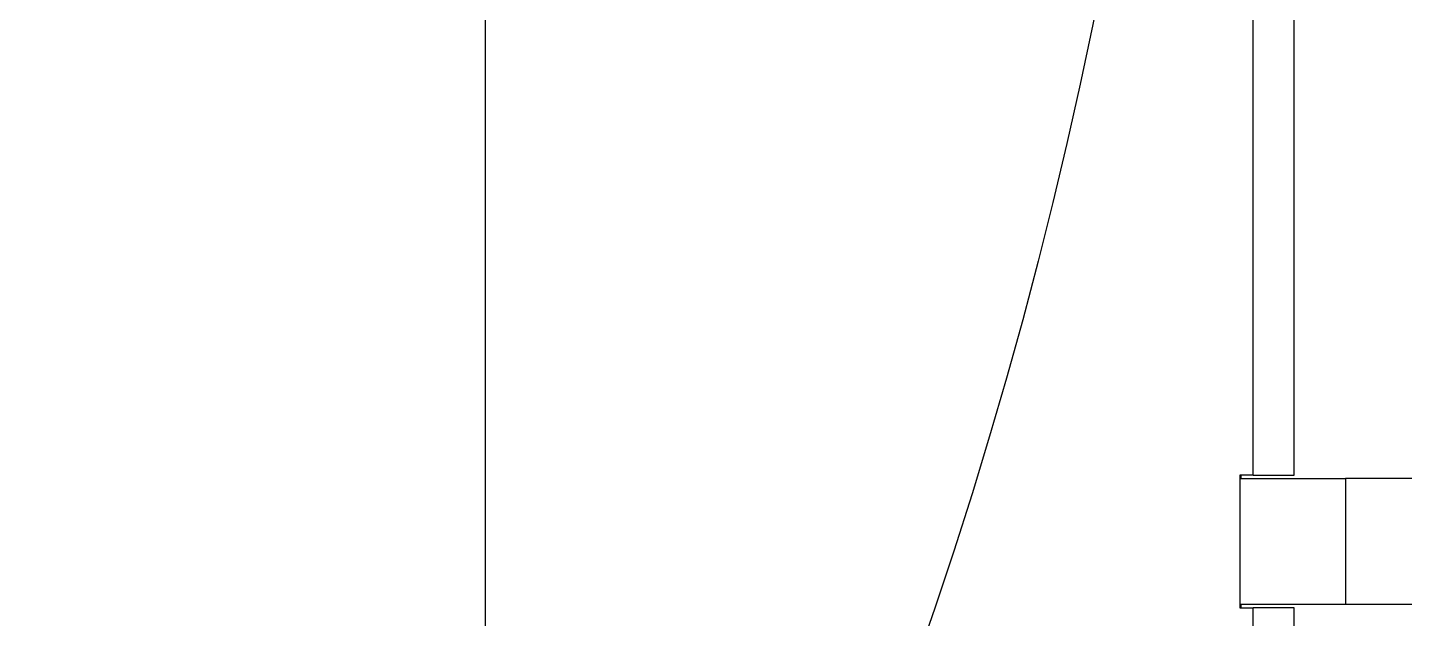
# Model space of a CAD drawing. Extents: x -681219 to -550379, y -242630 to -158199.
# Drawn here: x -602028.1 to -601831.4, y -229908.4 to -229823.9 of the extents above; entities that cross this region are included whole.
import ezdxf

# ---------------------------------------------------------------- set-up
doc = ezdxf.new("R2010")
doc.units = 0
doc.header["$LTSCALE"] = 1000
doc.linetypes.add('DASHED2', pattern=[9.525, 6.35, -3.175])
doc.layers.get('0').update_dxf_attribs({"linetype": 'CONTINUOUS'})
doc.layers.add('interface', color=251, linetype='DASHED2')

# ---------------------------------------------------------------- blocks, each defined once
blk = doc.blocks.new('CYPJ15001B0001XY_A_CYPJ1000_V_1')
at = {"color": 0, "linetype": 'ByBlock', "lineweight": -2}
for p, q in [((-405.5, -706.76), (-424.5, -706.76)), ((-424.5, -706.76), (-424.5, -708.68)), ((-424.5, -706.97), (-424, -706.97)), ((-424, -721.87), (-424, -706.76)), ((-406, -706.76), (-406, -721.87)), ((-406, -706.97), (-405.5, -706.97)), ((-405.5, -708.68), (-405.5, -706.76)), ((-454.5, -708.68), (-424.5, -708.68)), ((-424.5, -714.53), (-424.5, -708.68)), ((-405.5, -708.68), (-167.5, -708.68)), ((-405.5, -708.68), (-405.5, -714.53)), ((-454.5, -714.53), (-424.5, -714.53)), ((-405.5, -714.53), (-167.5, -714.53)), ((-406, -721.87), (-424, -721.87)), ((-424, -766.71), (-424, -721.87)), ((-406, -766.71), (-406, -721.87))]:
    blk.add_line(p, q, dxfattribs=at)
at = {"layer": 'interface', "ltscale": 10.848644}
blk.add_line((-775, -599), (775, -599.02), dxfattribs=at)

msp = doc.modelspace()

# ---------------------------------------------------------------- linework, layer by layer
at = {"color": 4}
msp.add_circle((-602561.7373, -229682.3646), 700, dxfattribs=at)

# ---------------------------------------------------------------- block references
at = {"color": 4, "rotation": 89.99999999999999}
msp.add_blockref('CYPJ15001B0001XY_A_CYPJ1000_V_1', (-602561.7373, -229482.3646), dxfattribs=at)

doc.saveas('drawing.dxf')
